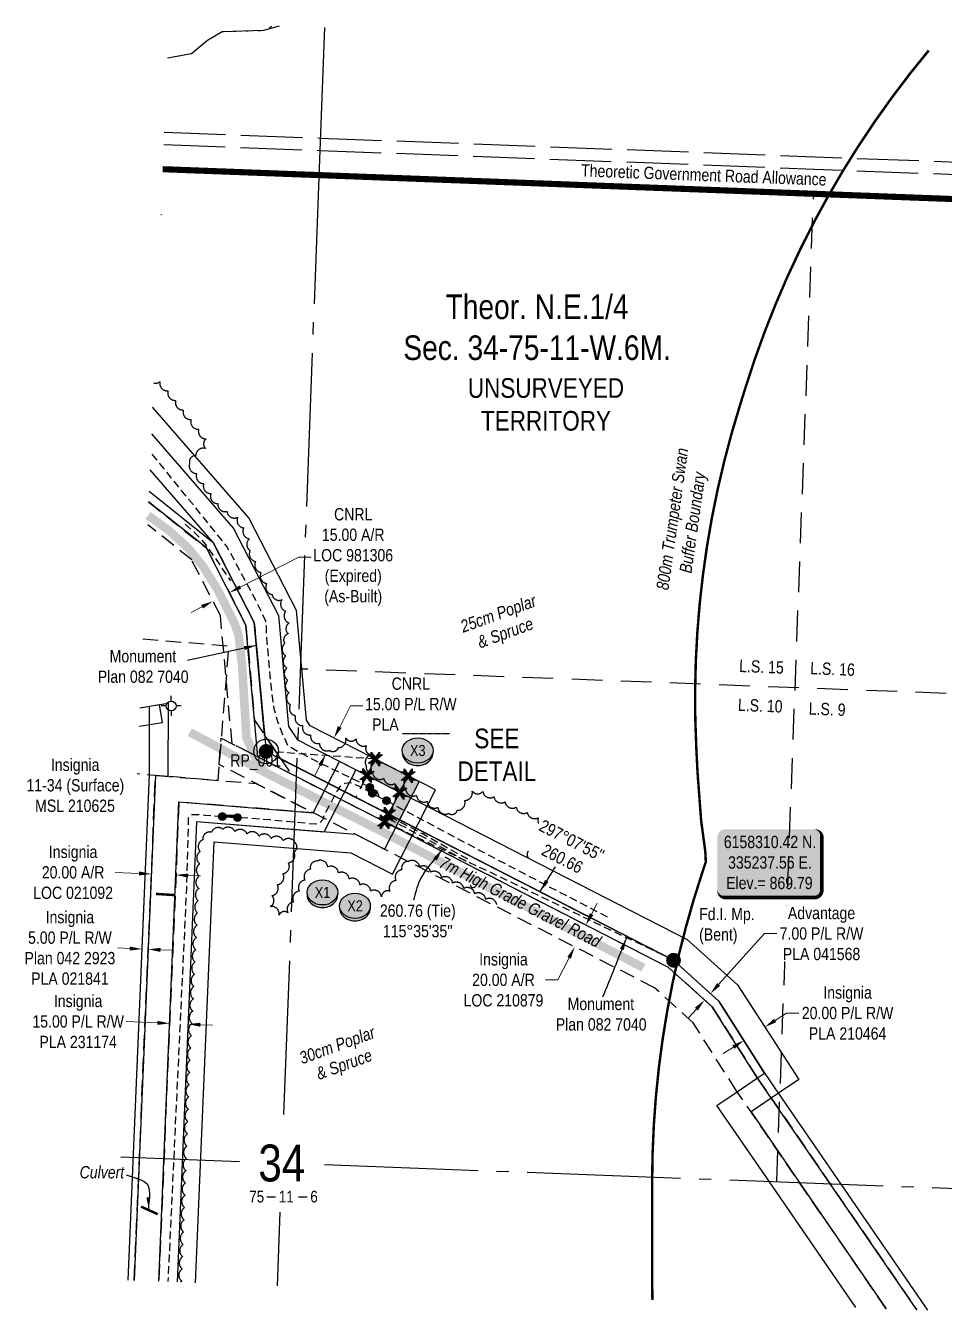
# Model space of a CAD drawing. Extents: x 333383 to 335879, y 6158014 to 6159789.
# Drawn here: x 334710 to 335458, y 6158025 to 6159071 of the extents above; entities that cross this region are included whole.
import ezdxf
from ezdxf.enums import TextEntityAlignment as Align

# ---------------------------------------------------------------- set-up
doc = ezdxf.new("R2010")
doc.units = 0
doc.header["$LTSCALE"] = 5
doc.header["$PDSIZE"] = 0.5
for name, pattern in [('0', [1, 1, 0]), ('CENTERLINEX3', [5, 2.5, -1, 0.5, -1]), ('DASHDOT2', [12.7, 6.35, -3.175, 0, -3.175]), ('foc-ACCESSROAD', [3.75, 2.5, -1.25]), ('foc-LSD', [8, 5, -3]), ('foc-MONUMENT-BDYS', [6, 4, -2]), ('foc-QUARTERLINE', [33, 25, -3, 2, -3]), ('foc-TIELINE', [1.875, 1.25, -0.625]), ('foc-UNSURVEYED', [12.5, 10, -2.5]), ('foc-WHEELTRACKS', [2, 0.4, -1.6]), ('UG_PIPE', [1.875, 1.25, -0.625])]:
    doc.linetypes.add(name, pattern=pattern)
doc.layers.get('Defpoints').update_dxf_attribs({"color": 9})
for name, color, linetype in [('10', 1, 'Continuous'), ('35', 37, 'Continuous'), ('9', 3, 'Continuous'), ('AS-PIPE-UG', 44, 'UG_PIPE'), ('AS-ROADS', 254, 'Continuous'), ('AS-SYMBOL', 7, 'Continuous'), ('AS-WILDLIFE', 131, 'DASHDOT2'), ('C-AR', 13, 'foc-ACCESSROAD'), ('C-RW', 13, 'Continuous'), ('C-SYMBOL', 7, 'Continuous'), ('DETAIL-T', 7, 'Continuous'), ('F-AR', 190, 'foc-ACCESSROAD'), ('F-RW', 190, 'Continuous'), ('F-WS', 190, 'foc-ACCESSROAD'), ('F-WS-S', 8, 'Continuous'), ('L-BD', 7, 'Continuous'), ('L-MON', 1, 'Continuous'), ('L-MON-PLAN', 7, 'foc-MONUMENT-BDYS'), ('L-MON-T', 1, 'Continuous'), ('L-QSEC', 8, 'foc-QUARTERLINE'), ('L-ROAD-T', 7, 'Continuous'), ('L-SECLBL', 7, 'Continuous'), ('L-SECTION-LSD', 7, 'foc-LSD'), ('L-TIE', 7, 'foc-TIELINE'), ('L-UNS-T', 3, 'Continuous'), ('L-USEC', 7, 'foc-UNSURVEYED'), ('P-CROSSINGS', 250, 'Continuous'), ('P-PROPOSED', 10, 'Continuous'), ('P-PROPOSED-H', 21, 'Continuous'), ('T-BUSH', 110, '0'), ('T-BUSH-T', 110, 'Continuous'), ('T-SLOPE', 48, 'Continuous'), ('T-WATER-P3', 160, 'foc-WHEELTRACKS')]:
    doc.layers.add(name, color=color, linetype=linetype)
for name, color, linetype, lineweight in [('AS-GENERAL', 48, 'Continuous', 18), ('C-AR-T', 13, 'Continuous', 9), ('C-RW-T', 13, 'Continuous', 9), ('F-AR-T', 190, 'Continuous', 9), ('F-RW-T', 190, 'Continuous', 9), ('F-WS-T', 190, 'Continuous', 9), ('T-TEXT', 48, 'Continuous', 18)]:
    doc.layers.add(name, color=color, linetype=linetype, lineweight=lineweight)
doc.layers.add('AS-PIPE-AG', color=7, linetype='Continuous', true_color=0x7d00fa)
doc.layers.add('AS-TRAPPER BOUNDARY', color=7, linetype='CENTERLINEX3', true_color=0xb85c00, transparency=0.6)
doc.styles.add('100L', font='ARIALN.TTF', dxfattribs={"height": 11})
doc.styles.add('175L', font='ARIALN.TTF', dxfattribs={"height": 20})
doc.styles.add('80', font='ARIALN.TTF', dxfattribs={"height": 10})
doc.styles.add('80CG', font='ARIALN.TTF', dxfattribs={"height": 10})
doc.styles.add('80L', font='ARIALN.TTF', dxfattribs={"height": 10})
doc.styles.add('80LS', font='ARIALNI.TTF', dxfattribs={"height": 10})
doc.styles.add('Crossing', font='ARIALN.TTF', dxfattribs={"height": 10})
doc.styles.add('foc-LtypeFont', font='ARIALN.TTF', dxfattribs={"height": 7.35})
doc.styles.add('SIMPLEX', font='ARIALN.TTF')
doc.linetypes.add('foc-TOPO-flowdirection-NOLINE', pattern='A,0,[">",foc-LtypeFont,S=0.3,R=0,X=0,Y=-0.945],-20,[">",foc-LtypeFont,S=0.3,R=0,X=0,Y=-0.945],0', length=20)
doc.dimstyles.new('Compass 5 000', dxfattribs={"dimscale": 5, "dimtxt": 9, "dimasz": 2, "dimexe": 0.2, "dimexo": 0.0625, "dimgap": 0.5, "dimtad": 0, "dimtih": 1, "dimtoh": 1, "dimzin": 0, "dimdsep": 46, "dimtxsty": '80CG', "dimcen": 0.1, "dimse1": 1, "dimse2": 1, "dimclrd": 256, "dimclrt": 256, "dimaunit": 1, "dimadec": 4, "dimazin": 0, "dimtfac": 0.06, "dimtofl": 0, "dimtmove": 0, "dimatfit": 1, "dimfxl": 0.2, "dimtolj": 1, "dimtzin": 0, "dimlwd": -1, "dimarcsym": 0})

# ---------------------------------------------------------------- blocks, each defined once
blk = doc.blocks.new('RISER')
h = blk.add_hatch(color=255)
h.dxf.hatch_style = 1
edge = h.paths.add_edge_path()
edge.add_arc((0, 0), 0.7, 0, 360)
blk.add_hatch(color=13).paths.add_polyline_path([(0.58, -0.15), (-0.58, -0.15, 0.774597)])
at = {"color": 13}
blk.add_line((-0.58, -0.15), (0.58, -0.15), dxfattribs=at)
blk.add_circle((0, 0), 0.6, dxfattribs=at)
blk = doc.blocks.new('fdia')
at = {"color": 255, "const_width": 1}
blk.add_lwpolyline([(-0.5, 0, 1), (0.5, 0, 1)], format="xyb", close=True, dxfattribs=at)
blk = doc.blocks.new('Fdiaa')
blk.add_blockref('fdia', (0, 0))
blk = doc.blocks.new('fdib')
at = {"color": 1, "const_width": 1.6}
blk.add_lwpolyline([(-0.4, 0, 1), (0.4, 0, 1)], format="xyb", close=True, dxfattribs=at)
at = {"color": 1}
blk.add_circle((0, 0), 0.8, dxfattribs=at)
blk = doc.blocks.new('Fdibb')
blk.add_blockref('fdib', (0, 0))
blk = doc.blocks.new('fdicc')
for name in ['Fdibb', 'Fdiaa']:
    blk.add_blockref(name, (0, 0))
blk = doc.blocks.new('FDI')
blk.add_blockref('fdicc', (0, 0))
blk = doc.blocks.new('L-SECLBL')
at = {"layer": '9', "color": 7}
for p, q in [((-5.1, -27.8), (-12.3, -27.8)), ((20.7, -27.8), (13.5, -27.8))]:
    blk.add_line(p, q, dxfattribs=at)
at = {"layer": '10', "color": 2, "style": 'SIMPLEX'}
blk.add_attdef('SEC', text='', height=30, dxfattribs=at).set_placement((0, 0), align=Align.MIDDLE)
at = {"layer": '10', "color": 5, "style": '80L'}
blk.add_attdef('TWP', text='', height=9.5, dxfattribs=at).set_placement((-14.4, -27.4), align=Align.MIDDLE_RIGHT)
blk.add_attdef('RGE', text='', height=9.5, dxfattribs=at).set_placement((3.6, -27.4), align=Align.MIDDLE_CENTER)
blk.add_attdef('MER', text='', height=9.5, dxfattribs=at).set_placement((23.2, -27.4), align=Align.MIDDLE_LEFT)
blk = doc.blocks.new('*D370')
at = {"layer": 'Defpoints', "color": 0, "transparency": 16777216}
for p in [(335141.6, 6158351.5), (335132.5, 6158333.7), (335166.4, 6158338.8)]:
    blk.add_point(p, dxfattribs=at)
at = {"layer": 'F-AR-T', "transparency": 16777216}
for p, q in [((335171, 6158347.7), (335175.6, 6158356.6)), ((335152.8, 6158312.1), (335143.6, 6158294.1)), ((335143.6, 6158294.1), (335133.6, 6158294.1))]:
    blk.add_line(p, q, dxfattribs=at)
for points in [[(335169.5, 6158348.4), (335172.5, 6158346.9), (335166.4, 6158338.8)], [(335151.3, 6158312.8), (335154.2, 6158311.3), (335157.3, 6158321)]]:
    blk.add_solid(points, dxfattribs=at)
at = {"layer": 'F-AR-T', "transparency": 16777216, "insert": (335099.3, 6158294.1), "char_height": 10, "attachment_point": 5, "style": '80CG'}
blk.add_mtext('\\A1;Insignia\\P20.00 A/R\\PLOC 210879', dxfattribs=at)
blk = doc.blocks.new('*D371')
at = {"layer": 'Defpoints', "color": 0, "transparency": 16777216}
for p in [(334810.1, 6158319), (334803.8, 6158287.5), (334808.8, 6158287.3)]:
    blk.add_point(p, dxfattribs=at)
at = {"layer": 'F-RW-T', "transparency": 16777216}
for p, q in [((334795.1, 6158319.6), (334785.1, 6158320.1)), ((334820.1, 6158318.6), (334830.1, 6158318.2))]:
    blk.add_line(p, q, dxfattribs=at)
for points in [[(334795.2, 6158321.3), (334795.1, 6158318), (334805.1, 6158319.2)], [(334820.2, 6158320.2), (334820, 6158316.9), (334810.1, 6158319)]]:
    blk.add_solid(points, dxfattribs=at)
at = {"layer": 'F-RW-T', "transparency": 16777216, "insert": (334746.4, 6158320.1), "char_height": 10, "attachment_point": 5, "style": '80CG'}
blk.add_mtext('\\A1;Insignia\\P5.00 P/L R/W\\PPlan 042 2923\\PPLA 021841', dxfattribs=at)
blk = doc.blocks.new('*D372')
at = {"layer": 'Defpoints', "color": 0, "transparency": 16777216}
for p in [(334832.7, 6158379.5), (334811.7, 6158357.2), (334831.7, 6158356.3)]:
    blk.add_point(p, dxfattribs=at)
at = {"layer": 'F-WS-T', "transparency": 16777216}
for p, q in [((334802.7, 6158380.8), (334783.3, 6158381.6)), ((334842.7, 6158379.1), (334852.7, 6158378.7))]:
    blk.add_line(p, q, dxfattribs=at)
for points in [[(334802.8, 6158382.4), (334802.6, 6158379.1), (334812.7, 6158380.3)], [(334842.7, 6158380.7), (334842.6, 6158377.4), (334832.7, 6158379.5)]]:
    blk.add_solid(points, dxfattribs=at)
at = {"layer": 'F-WS-T', "transparency": 16777216, "insert": (334749, 6158381.6), "char_height": 10, "attachment_point": 5, "style": '80CG'}
blk.add_mtext('\\A1;Insignia\\P20.00 A/R\\PLOC 021092', dxfattribs=at)
blk = doc.blocks.new('*D375')
at = {"layer": 'Defpoints', "color": 0, "transparency": 16777216}
for p in [(335310.2, 6158258.4), (335293.2, 6158247.5), (335294.9, 6158244.8)]:
    blk.add_point(p, dxfattribs=at)
at = {"layer": 'F-RW-T', "transparency": 16777216}
for p, q in [((335320.4, 6158261.1), (335329.8, 6158267.1)), ((335329.8, 6158267.1), (335339.8, 6158267.1)), ((335286.5, 6158239.5), (335278, 6158234.1))]:
    blk.add_line(p, q, dxfattribs=at)
for points in [[(335319.5, 6158262.5), (335321.3, 6158259.6), (335312, 6158255.7)], [(335285.6, 6158240.9), (335287.4, 6158238), (335294.9, 6158244.8)]]:
    blk.add_solid(points, dxfattribs=at)
at = {"layer": 'F-RW-T', "transparency": 16777216, "insert": (335379.4, 6158267.1), "char_height": 10, "attachment_point": 5, "style": '80CG'}
blk.add_mtext('\\A1;Insignia\\P20.00 P/L R/W\\PPLA 210464', dxfattribs=at)
blk = doc.blocks.new('*D376')
at = {"layer": 'Defpoints', "color": 0, "transparency": 16777216}
for p in [(335262, 6158278.7), (335266.7, 6158283.8), (335263, 6158277.8)]:
    blk.add_point(p, dxfattribs=at)
at = {"layer": 'F-RW-T', "transparency": 16777216}
for p, q in [((335274.4, 6158290.3), (335311.9, 6158331.8)), ((335311.9, 6158331.8), (335321.9, 6158331.8)), ((335256.3, 6158270.4), (335249.6, 6158262.9))]:
    blk.add_line(p, q, dxfattribs=at)
for points in [[(335273.2, 6158291.5), (335275.6, 6158289.2), (335267.7, 6158282.9)], [(335255.1, 6158271.5), (335257.5, 6158269.2), (335263, 6158277.8)]]:
    blk.add_solid(points, dxfattribs=at)
at = {"layer": 'F-RW-T', "transparency": 16777216, "insert": (335358.2, 6158331.8), "char_height": 10, "attachment_point": 5, "style": '80CG', "bg_fill": 3, "box_fill_scale": 1.1, "bg_fill_color": 256, "bg_fill_true_color": 13158600, "bg_fill_transparency": 0}
blk.add_mtext('\\A1;Advantage\\P7.00 P/L R/W\\PPLA 041568', dxfattribs=at)
blk = doc.blocks.new('Gabd')
for p, q in [((-0.81, 0), (-1.62, 0)), ((0, 0.81), (0, 1.62)), ((1.62, 0), (0.81, 0)), ((0, -0.81), (0, -1.62))]:
    blk.add_line(p, q)
blk.add_circle((0, 0), 0.8)
blk = doc.blocks.new('*D378')
at = {"layer": 'Defpoints', "color": 0, "transparency": 16777216}
for p in [(334842.6, 6158258.1), (334825.9, 6158217.8), (334840.8, 6158217.2)]:
    blk.add_point(p, dxfattribs=at)
at = {"layer": 'F-RW-T', "transparency": 16777216}
for p, q in [((334817.6, 6158259.1), (334792.2, 6158260.2)), ((334852.6, 6158257.6), (334862.5, 6158257.2))]:
    blk.add_line(p, q, dxfattribs=at)
for points in [[(334817.7, 6158260.8), (334817.5, 6158257.5), (334827.6, 6158258.7)], [(334852.6, 6158259.3), (334852.5, 6158256), (334842.6, 6158258.1)]]:
    blk.add_solid(points, dxfattribs=at)
at = {"layer": 'F-RW-T', "transparency": 16777216, "insert": (334753.1, 6158260.2), "char_height": 10, "attachment_point": 5, "style": '80CG'}
blk.add_mtext('\\A1;Insignia\\P15.00 P/L R/W\\PPLA 231174', dxfattribs=at)
blk = doc.blocks.new('TEMP')
h = blk.add_hatch(color=255)
h.dxf.hatch_style = 1
h.paths.add_polyline_path([(0, 0.25), (-0.67, 1.15), (-0.67, 0.67), (-1.15, 0.67), (-0.25, 0), (-1.15, -0.67), (-0.67, -0.67), (-0.67, -1.15), (0, -0.25), (0.67, -1.15), (0.67, -0.67), (1.15, -0.67), (0.25, 0), (1.15, 0.67), (0.67, 0.67), (0.67, 1.15)])
h.paths.add_polyline_path([(0.57, 0.85), (0.57, 0.57), (0.85, 0.57), (0.08, 0), (0.85, -0.57), (0.57, -0.57), (0.57, -0.85), (0, -0.08), (-0.57, -0.85), (-0.57, -0.57), (-0.85, -0.57), (-0.08, 0), (-0.85, 0.57), (-0.57, 0.57), (-0.57, 0.85), (0, 0.08)], flags=16)
h = blk.add_hatch(color=1)
h.dxf.hatch_style = 1
h.paths.add_polyline_path([(0, 0.08), (-0.57, 0.85), (-0.57, 0.57), (-0.85, 0.57), (-0.08, 0), (-0.85, -0.57), (-0.57, -0.57), (-0.57, -0.85), (0, -0.08), (0.57, -0.85), (0.57, -0.57), (0.85, -0.57), (0.08, 0), (0.85, 0.57), (0.57, 0.57), (0.57, 0.85)])
at = {"color": 1}
for p, q in [((-0.08, 0), (0.08, 0)), ((0, 0.08), (0, -0.08))]:
    blk.add_line(p, q, dxfattribs=at)
at = {"color": 255, "flags": 128}
blk.add_lwpolyline([(-0.25, 0), (-1.15, 0.67), (-0.67, 0.67), (-0.67, 1.15), (0, 0.25), (0.67, 1.15), (0.67, 0.67), (1.15, 0.67), (0.25, 0), (1.15, -0.67), (0.67, -0.67), (0.67, -1.15), (0, -0.25), (-0.67, -1.15), (-0.67, -0.67), (-1.15, -0.67)], close=True, dxfattribs=at)
at = {"color": 1, "flags": 128}
blk.add_lwpolyline([(-0.08, 0), (-0.85, 0.57), (-0.57, 0.57), (-0.57, 0.85), (0, 0.08), (0.57, 0.85), (0.57, 0.57), (0.85, 0.57), (0.08, 0), (0.85, -0.57), (0.57, -0.57), (0.57, -0.85), (0, -0.08), (-0.57, -0.85), (-0.57, -0.57), (-0.85, -0.57)], close=True, dxfattribs=at)
blk = doc.blocks.new('*D412')
at = {"layer": 'C-RW-T', "transparency": 16777216}
for p, q in [((334966, 6158499.9), (334974.8, 6158517.1)), ((334974.8, 6158517.1), (334984.8, 6158517.1)), ((334950, 6158468.8), (334945.5, 6158459.9))]:
    blk.add_line(p, q, dxfattribs=at)
for points in [[(334964.5, 6158500.7), (334967.5, 6158499.1), (334961.4, 6158491)], [(334948.6, 6158469.5), (334951.5, 6158468), (334954.6, 6158477.7)]]:
    blk.add_solid(points, dxfattribs=at)
at = {"layer": 'Defpoints', "color": 0, "transparency": 16777216}
for p in [(334961.4, 6158491), (334963.4, 6158490), (334956.6, 6158476.6)]:
    blk.add_point(p, dxfattribs=at)
at = {"layer": 'C-RW-T', "transparency": 16777216, "insert": (335023.9, 6158517.1), "char_height": 10, "attachment_point": 5, "style": '80CG'}
blk.add_mtext('\\A1;CNRL\\P15.00 P/L R/W\\PPLA ______', dxfattribs=at)
blk = doc.blocks.new('*U515')
h = blk.add_hatch(color=254)
edge = h.paths.add_edge_path()
edge.add_line((-36.5, -28.5), (36.5, -28.5))
edge.add_arc((36.5, -22.5), 6, 270, 360)
edge.add_line((42.5, -22.5), (42.5, 21))
edge.add_arc((36.5, 21), 6, 0, 90)
edge.add_line((36.5, 27), (-36.5, 27))
edge.add_arc((-36.5, 21), 6, 90, 180)
edge.add_line((-42.5, 21), (-42.5, -22.5))
edge.add_arc((-36.5, -22.5), 6, 180, 270)
at = {"color": 1, "flags": 128}
blk.add_lwpolyline([(-36.5, -28.5, 3, 3, 0), (36.5, -28.5, 3, 3, 0.414214), (42.5, -22.5, 3, 3, 0), (42.5, 21, 3, 0, 0.414214), (36.5, 27, 0, 0, 0), (-36.5, 27, 0, 0, 0.414214), (-42.5, 21, 0, 0, 0), (-42.5, -22.5, 0, 3, 0.414214)], format="xyseb", close=True, dxfattribs=at)
blk.add_lwpolyline([(-26, -11.7, 0, 10, 0), (0, 0, 5, 5, 0)], format="xyseb", dxfattribs=at)
at = {"color": 1, "style": '80'}
blk.add_attdef('ENTER_TEXT_001', (-36, -5), '', height=10, dxfattribs=at)
blk = doc.blocks.new('xing2')
h = blk.add_hatch(color=50)
h.dxf.hatch_style = 1
edge = h.paths.add_edge_path()
edge.add_ellipse((0, 0), major_axis=(-12.5, 0), ratio=0.816297, start_angle=0, end_angle=360)
h = blk.add_hatch(color=250)
h.dxf.hatch_style = 1
edge = h.paths.add_edge_path()
edge.add_ellipse((0, -2), major_axis=(-12.5, 0), ratio=0.816297, start_angle=0, end_angle=180)
edge.add_line((12.5, -2), (12.5, 0))
edge.add_ellipse((0, 0), major_axis=(-12.5, 0), ratio=0.816297, start_angle=0, end_angle=180, ccw=False)
edge.add_line((-12.5, 0), (-12.5, -2))
at = {"color": 250}
blk.add_ellipse((0, 0), major_axis=(-12.5, 0), ratio=0.816297, dxfattribs=at)
blk.add_ellipse((0, -2), major_axis=(-12.5, 0), ratio=0.816297, start_param=0, end_param=3.141593, dxfattribs=at)
at = {"color": 250, "style": 'Crossing'}
blk.add_attdef('CROSSING', text='', height=9, dxfattribs=at).set_placement((0.1, 0), align=Align.MIDDLE_CENTER)
at = {"color": 250, "style": 'Crossing', "flags": 1}
for tag, p in [('OWNER', (0.1, -12.5)), ('DESCRIPTION', (0.1, -25.8)), ('LOCATION', (0.1, -39.3)), ('DWG_REF', (0.1, -52.8))]:
    blk.add_attdef(tag, text='', height=9, dxfattribs=at).set_placement(p, align=Align.MIDDLE_CENTER)
blk = doc.blocks.new('*D519')
at = {"layer": 'C-AR-T', "transparency": 16777216}
for p, q in [((334885.1, 6158613.7), (334932.7, 6158638.2)), ((334932.7, 6158638.2), (334942.7, 6158638.2)), ((334853.9, 6158597.7), (334845, 6158593.2))]:
    blk.add_line(p, q, dxfattribs=at)
for points in [[(334884.3, 6158615.2), (334885.8, 6158612.3), (334876.2, 6158609.2)], [(334853.2, 6158599.2), (334854.7, 6158596.3), (334862.8, 6158602.3)]]:
    blk.add_solid(points, dxfattribs=at)
at = {"layer": 'Defpoints', "color": 0, "transparency": 16777216}
for p in [(334876.2, 6158609.2), (334867.3, 6158593.7), (334880.6, 6158600.6)]:
    blk.add_point(p, dxfattribs=at)
at = {"layer": 'C-AR-T', "transparency": 16777216, "insert": (334977, 6158638.2), "char_height": 10, "attachment_point": 5, "style": '80CG'}
blk.add_mtext('\\A1;CNRL\\P15.00 A/R\\PLOC 981306\\P(Expired)\\P(As-Built)', dxfattribs=at)

msp = doc.modelspace()

# ---------------------------------------------------------------- hatches: boundary and pattern name
at = {"layer": 'P-PROPOSED-H'}
h = msp.add_hatch(color=256, dxfattribs=at)
h.dxf.hatch_style = 1
h.paths.add_polyline_path([(335014.865, 6158446.783), (334988.172, 6158460.462), (334995.011, 6158473.809), (335021.705, 6158460.13)])
h = msp.add_hatch(color=256, dxfattribs=at)
h.dxf.hatch_style = 1
h.paths.add_polyline_path([(335030.602, 6158455.571), (335011.453, 6158418.2), (335002.555, 6158422.759), (335021.705, 6158460.13)])

# ---------------------------------------------------------------- linework, layer by layer
at = {"color": 13, "const_width": 2, "flags": 128}
msp.add_lwpolyline([(334871.08, 6158427.51), (334876.08, 6158427.51), (334881.08, 6158427.51)], dxfattribs=at)
at = {"layer": '35', "color": 3}
msp.add_circle((334906.088, 6158480.055), 9.998, dxfattribs=at)
at = {"layer": 'AS-GENERAL', "const_width": 2, "flags": 128}
for points in [[(334816.456, 6158364.09), (334831.372, 6158363.136)], [(334804.308, 6158109.602), (334817.922, 6158103.433)]]:
    msp.add_lwpolyline(points, dxfattribs=at)
at = {"layer": 'AS-PIPE-AG', "flags": 128}
for points in [[(334998.067, 6158442.967), (334996.407, 6158447.747), (334990.513, 6158450.798)], [(334992.48, 6158445.971), (334998.099, 6158442.95), (335003.958, 6158439.973)], [(334870.45, 6158427.038), (334876.77, 6158426.637), (334882.786, 6158426.217)], [(334876.08, 6158427.51), (334876.77, 6158426.637)]]:
    msp.add_lwpolyline(points, dxfattribs=at)
at = {"layer": 'AS-PIPE-UG', "flags": 128}
for points in [[(334990.513, 6158450.798), (334956.886, 6158467.267), (334942.917, 6158474.104), (334932.119, 6158479.806), (334924.163, 6158484.366), (334919.438, 6158494.454), (334915.566, 6158504.066), (334913.112, 6158513.141), (334913.029, 6158513.461), (334911.439, 6158522.574), (334908.902, 6158546.833), (334906.992, 6158568.679), (334906.532, 6158575.947), (334906.288, 6158581.847), (334905.956, 6158586.16), (334901.509, 6158595.169), (334897.64, 6158603.169), (334874.224, 6158646.904), (334812.183, 6158723.39)], [(334840.326, 6158665.031), (334850.558, 6158655.594), (334856.76, 6158648.38), (334864.828, 6158637.083), (334877.164, 6158618.846)], [(334992.48, 6158445.971), (334980.564, 6158452.175), (334974.595, 6158454.523), (334970.076, 6158453.961), (334965.822, 6158450.998), (334963.805, 6158447.971), (334953.385, 6158428.072), (334952.139, 6158424.617), (334949.729, 6158421.911), (334946.215, 6158420.719), (334909.296, 6158424.307), (334882.786, 6158426.217)], [(335003.958, 6158439.973), (335079.421, 6158399.807), (335184.514, 6158344.994)], [(334870.352, 6158427.056), (334862.011, 6158427.58), (334856.529, 6158427.992), (334850.117, 6158428.54), (334845.165, 6158428.525), (334842.782, 6158425.8), (334842.718, 6158418.823), (334842.432, 6158409.027), (334841.184, 6158368.578), (334838.633, 6158312.791), (334834.738, 6158231.108), (334830.648, 6158144.079), (334826.695, 6158059.951), (334826.225, 6158048.569)], [(335069.227, 6158390.49), (335032.567, 6158411.118), (335002.902, 6158426.751)]]:
    msp.add_lwpolyline(points, dxfattribs=at)
msp.add_lwpolyline([(335070.208, 6158392.233), (335033.548, 6158412.861, 0.00688205), (335033.499, 6158412.887), (335003.834, 6158428.52)], format="xyb", dxfattribs=at)
at = {"layer": 'AS-ROADS', "const_width": 6.999, "flags": 128}
for points in [[(334810.017, 6158672.107), (334827.453, 6158659.428), (334842.627, 6158645.626), (334854.819, 6158630.599), (334866.782, 6158611.35), (334880.549, 6158584.006), (334883.869, 6158573.917), (334886.57, 6158549.625), (334890.098, 6158491.235), (334897.298, 6158475.271), (334905.397, 6158462.904), (334998.689, 6158415.717), (335026.433, 6158401.286), (335213.212, 6158304.031)], [(334905.397, 6158462.904), (334843.975, 6158495.682)]]:
    msp.add_lwpolyline(points, dxfattribs=at)
at = {"layer": 'AS-TRAPPER BOUNDARY', "flags": 128}
msp.add_lwpolyline([(334821.917, 6158953.844, 5, 5, 0), (334949.008, 6158949.046, 5, 5, 0), (335754.39, 6158918.639, 5, 5, 0), (335874.398, 6158914.109, 0, 0, 0)], format="xyseb", dxfattribs=at)
at = {"layer": 'AS-WILDLIFE', "const_width": 2, "flags": 128}
msp.add_lwpolyline([(335220.543, 6158033.684), (335220.317, 6158049.372), (335220.317, 6158103.866), (335220.315, 6158129.218), (335220.656, 6158152.611), (335221.681, 6158175.984), (335223.389, 6158199.317), (335225.779, 6158222.59), (335228.849, 6158245.784), (335232.596, 6158268.877), (335237.018, 6158291.851), (335242.109, 6158314.686), (335247.867, 6158337.362), (335254.285, 6158359.86), (335261.359, 6158382.161), (335264.006, 6158390.102), (335263.59, 6158398.562), (335260.217, 6158423.45), (335257.268, 6158462.842), (335256.268, 6158482.817), (335255.438, 6158506.316), (335255.3, 6158529.831), (335255.853, 6158553.339), (335257.096, 6158576.82), (335259.03, 6158600.255), (335261.652, 6158623.623), (335264.96, 6158646.904), (335268.951, 6158670.077), (335273.622, 6158693.123), (335278.969, 6158716.022), (335284.986, 6158738.754), (335291.669, 6158761.298), (335296.663, 6158777.278), (335304.197, 6158800.168), (335312.418, 6158822.821), (335321.317, 6158845.216), (335330.887, 6158867.332), (335341.119, 6158889.15), (335352.004, 6158910.65), (335363.532, 6158931.812), (335375.692, 6158952.617), (335388.474, 6158973.046), (335401.866, 6158993.081), (335415.855, 6159012.703), (335430.429, 6159031.894), (335445.448, 6159050.481)], dxfattribs=at)
at = {"layer": 'C-AR'}
msp.add_lwpolyline([(334810.479, 6158683.057), (334857.443, 6158645.586), (334889.663, 6158582.91), (334896.74, 6158505.453), (334926.162, 6158461.904), (334878.403, 6158486.377), (334868.889, 6158590.52), (334845.575, 6158635.869), (334809.695, 6158664.497)], dxfattribs=at)
at = {"layer": 'F-AR'}
msp.add_lwpolyline([(335410.879, 6158026.499), (335289.32, 6158203.265), (335253.74, 6158259.196), (335222.248, 6158287.715), (334867.819, 6158469.333), (334869.555, 6158490.911), (335233.715, 6158304.308), (335269.161, 6158272.208), (335306.162, 6158214.063), (335435.794, 6158025.559)], dxfattribs=at)
at = {"layer": 'F-AR', "flags": 128}
msp.add_lwpolyline([(334798.734, 6158049.607), (334816.09, 6158460.503), (334897.865, 6158453.936), (334944.288, 6158430.148), (334835.191, 6158438.909), (334818.716, 6158048.853)], dxfattribs=at)
at = {"layer": 'F-RW'}
for points in [[(334812.818, 6158738.419), (334879.63, 6158661.471), (334916.069, 6158590.589), (334924.31, 6158500.382), (334931.7, 6158489.399), (335248.795, 6158326.913), (335289.744, 6158289.983), (335339.584, 6158213.128), (335323.088, 6158201.858), (335317.308, 6158197.91), (335300.801, 6158186.633), (335340.058, 6158129.539), (335410.921, 6158026.498)], [(335386.085, 6158027.435), (335315.222, 6158130.476), (335273.011, 6158191.865), (335289.47, 6158203.11), (335305.978, 6158214.387), (335311.763, 6158218.339), (335274.559, 6158276.762), (335266.72, 6158283.824), (335237.728, 6158310.115), (334917.99, 6158473.956), (334904.863, 6158493.466), (334896.509, 6158584.901), (334862.981, 6158650.121), (334811.588, 6158709.315)], [(334810.845, 6158691.719), (334862.981, 6158650.121), (334896.509, 6158584.901), (334906.088, 6158480.055), (335237.728, 6158310.115), (335274.559, 6158276.762), (335311.948, 6158218.015), (335323.275, 6158201.531), (335373.885, 6158127.928), (335444.511, 6158025.23)], [(335435.789, 6158025.559), (335365.163, 6158128.257), (335317.495, 6158197.583), (335306.162, 6158214.063), (335269.161, 6158272.208), (335233.715, 6158304.308), (334899.469, 6158475.583), (334889.663, 6158582.91), (334857.443, 6158645.586), (334810.479, 6158683.057)], [(334793.739, 6158049.795), (334811.107, 6158460.997), (334811.272, 6158516.937), (334826.277, 6158519.395), (334826.1, 6158459.699), (334816.09, 6158460.503), (334798.734, 6158049.607)], [(334803.408, 6158515.649), (334809.906, 6158516.713), (334819.066, 6158518.214), (334821.491, 6158503.417), (334809.86, 6158501.512), (334802.762, 6158500.349)]]:
    msp.add_lwpolyline(points, dxfattribs=at)
at = {"layer": 'F-RW', "flags": 128}
for points in [[(334818.716, 6158048.853), (334835.191, 6158438.909), (334944.288, 6158430.148), (334965.717, 6158471.968)], [(334979.064, 6158465.129), (334953.068, 6158414.398), (334849.518, 6158422.713), (334833.703, 6158048.287)]]:
    msp.add_lwpolyline(points, dxfattribs=at)
at = {"layer": 'F-WS', "flags": 128}
msp.add_lwpolyline([(334988.172, 6158460.462), (334979.053, 6158442.666), (335005.746, 6158428.988), (335014.865, 6158446.783)], close=True, dxfattribs=at)
at = {"layer": 'L-BD'}
msp.add_circle((334811.12, 6158461.02), 0.347, dxfattribs=at)
at = {"layer": 'L-MON-PLAN', "flags": 128}
msp.add_lwpolyline([(334862.981, 6158650.121), (334896.509, 6158584.901), (334906.088, 6158480.055), (335237.728, 6158310.115)], dxfattribs=at)
at = {"layer": 'L-QSEC'}
for p, q in [((334953.533, 6159069.053), (334949.766, 6158969.145)), ((334949.767, 6158969.145), (334920.012, 6158175.099)), ((334917.391, 6158105.163), (334915.144, 6158045.212))]:
    msp.add_line(p, q, dxfattribs=at)
at = {"layer": 'L-QSEC', "flags": 128}
for points in [[(334787.967, 6158150.065), (334884.467, 6158146.422)], [(334953.687, 6158143.809), (335724.464, 6158114.713)]]:
    msp.add_lwpolyline(points, dxfattribs=at)
at = {"layer": 'L-SECTION-LSD'}
for p, q in [((335321.677, 6158129.918), (335351.699, 6158933.841)), ((335739.427, 6158516.677), (334933.947, 6158547.086))]:
    msp.add_line(p, q, dxfattribs=at)
at = {"layer": 'L-TIE', "flags": 128}
for points in [[(334995.011, 6158473.809), (334906.088, 6158480.055)], [(335237.728, 6158310.115), (335002.555, 6158422.759)]]:
    msp.add_lwpolyline(points, dxfattribs=at)
at = {"layer": 'L-USEC'}
for p, q in [((334823.19, 6158983.992), (334950.146, 6158979.199)), ((334822.766, 6158973.939), (334949.767, 6158969.145)), ((334821.917, 6158953.844), (334949.008, 6158949.046)), ((334949.008, 6158949.046), (335048.917, 6158945.274))]:
    msp.add_line(p, q, dxfattribs=at)
at = {"layer": 'L-USEC', "flags": 128}
for points in [[(334950.146, 6158979.195), (335352.838, 6158963.991), (335755.528, 6158948.789)], [(334949.767, 6158969.144), (335352.458, 6158953.94), (335755.149, 6158938.738)], [(334949.008, 6158949.045), (335351.699, 6158933.841), (335754.39, 6158918.639)]]:
    msp.add_lwpolyline(points, dxfattribs=at)
at = {"layer": 'P-PROPOSED', "flags": 128}
for points in [[(335014.865, 6158446.783), (334988.172, 6158460.462), (334995.011, 6158473.809), (335021.705, 6158460.13), (335014.865, 6158446.783)], [(335030.602, 6158455.571), (335011.453, 6158418.2), (335002.555, 6158422.759), (335021.705, 6158460.13)]]:
    msp.add_lwpolyline(points, close=True, dxfattribs=at)
at = {"layer": 'T-BUSH', "flags": 128}
for points in [[(334814.57, 6158779.898, 0.27903463), (334819.749, 6158781.114, 0.52056705), (334826.215, 6158773.503, 0.52056705), (334832.478, 6158765.71, 0.52056705), (334838.711, 6158757.892, 0.52056705), (334844.944, 6158750.075, 0.52056705), (334851.177, 6158742.258, 0.52056705), (334857.411, 6158734.441, 0.52056705), (334857.017, 6158726.537, 0.52056705), (334848.885, 6158720.721, 0.52056705), (334843.841, 6158714.379, 0.52056705), (334849.592, 6158706.2, 0.52056705), (334855.343, 6158698.022, 0.52056705), (334861.093, 6158689.843, 0.52056705), (334866.844, 6158681.665, 0.52056705), (334874.225, 6158675.326, 0.52056705), (334883.027, 6158670.586, 0.52056705), (334887.908, 6158661.917, 0.52056705), (334892.512, 6158653.042, 0.52056705), (334893.139, 6158643.559, 0.52056705), (334897.591, 6158634.607, 0.52056705), (334902.043, 6158625.655, 0.52056705), (334906.495, 6158616.703, 0.52056705), (334910.947, 6158607.75, 0.52056705), (334919.209, 6158603.661, 0.52056705), (334922.06, 6158594.078, 0.52056705), (334924.911, 6158584.495, 0.52056705), (334924.174, 6158575.746, 0.52056705), (334921.302, 6158567.808, 0.52056705), (334922.164, 6158557.848, 0.52056705), (334923.027, 6158547.887, 0.52056705), (334923.889, 6158537.926, 0.52056705), (334924.751, 6158527.965, 0.52056705), (334925.91, 6158518.038, 0.52056705), (334929.977, 6158509.109, 0.52056705), (334935.832, 6158501.005, 0.52056705), (334942.276, 6158493.417, 0.52056705), (334949.538, 6158486.544, 0.52056705), (334957.654, 6158480.84, 0.52056705), (334964.859, 6158483.141, 0.52056705), (334970.829, 6158491.16, 0.52056705), (334979.25, 6158490.164, 0.52056705), (334987.657, 6158484.753, 0.52056705), (334991.711, 6158477.33, 0.52056705), (334987.701, 6158468.171, 0.52056705), (334992.804, 6158462.263, 0.52056705), (335001.881, 6158458.071, 0.52056705), (335010.958, 6158453.88, 0.52056705), (335019.757, 6158449.143, 0.52056705), (335028.478, 6158444.254, 0.52056705), (335037.199, 6158439.364, 0.52056705), (335045.92, 6158434.475, 0.52056705), (335054.641, 6158429.586, 0.52056705), (335061.767, 6158432.137, 0.52056705), (335067.718, 6158440.171, 0.52056705), (335073.668, 6158448.205, 0.52056705), (335082.488, 6158447.385, 0.52056705), (335091.537, 6158443.134, 0.52056705), (335100.586, 6158438.883, 0.52056705), (335109.635, 6158434.631, 0.52056705), (335118.684, 6158430.38, 0.52056705), (335127.733, 6158426.129, 0.52056705), (335131.585, 6158419.055, 0.52056705), (335127.194, 6158410.073, 0.52056705), (335122.804, 6158401.091, 0.52056705), (335119.228, 6158393.776)], [(335093.852, 6158355.341, 0.52056705), (335084.875, 6158359.742, 0.52056705), (335075.898, 6158364.144, 0.52056705), (335066.921, 6158368.546, 0.52056705), (335057.944, 6158372.947, 0.52056705), (335048.967, 6158377.349, 0.52056705), (335039.99, 6158381.75, 0.52056705), (335031.013, 6158386.152, 0.52056705), (335022.036, 6158390.553, 0.52056705), (335016.602, 6158383.714, 0.52056705), (335011.772, 6158374.96, 0.52056705), (335006.942, 6158366.206, 0.52056705), (334999.943, 6158361.691, 0.52056705), (334991.205, 6158366.55, 0.52056705), (334982.467, 6158371.409, 0.52056705), (334973.73, 6158376.268, 0.52056705), (334964.992, 6158381.128, 0.52056705), (334956.254, 6158385.987, 0.52056705), (334947.516, 6158390.846, 0.52056705), (334942.258, 6158384.162, 0.52056705), (334937.662, 6158375.283, 0.52056705), (334933.065, 6158366.404, 0.52056705), (334928.469, 6158357.525, 0.52056705), (334923.872, 6158348.647, 0.52056705), (334916.636, 6158346.799, 0.52056705), (334909.486, 6158353.787, 0.52056705), (334910.758, 6158362.665, 0.52056705), (334915.269, 6158371.588, 0.52056705), (334919.779, 6158380.511, 0.52056705), (334924.29, 6158389.433, 0.52056705), (334928.8, 6158398.356, 0.52056705), (334929.85, 6158405.572, 0.52056705), (334920.025, 6158407.422, 0.52056705), (334910.199, 6158409.273, 0.52056705), (334900.374, 6158411.124, 0.52056705), (334890.549, 6158412.974, 0.52056705), (334880.724, 6158414.825, 0.52056705), (334870.898, 6158416.676, 0.52056705), (334861.705, 6158414.329, 0.52056705), (334854.558, 6158408.122, 0.52056705), (334852.402, 6158398.522, 0.52056705), (334852.056, 6158388.53, 0.52056705), (334851.711, 6158378.538, 0.52056705), (334851.365, 6158368.545, 0.52056705), (334850.879, 6158358.559, 0.52056705), (334850.377, 6158348.574, 0.52056705), (334849.875, 6158338.589, 0.52056705), (334849.373, 6158328.603, 0.52056705), (334848.871, 6158318.618, 0.52056705), (334848.369, 6158308.632, 0.52056705), (334847.867, 6158298.647, 0.52056705), (334847.365, 6158288.661, 0.52056705), (334846.863, 6158278.676, 0.52056705), (334846.361, 6158268.691, 0.52056705), (334845.859, 6158258.705, 0.52056705), (334845.357, 6158248.72, 0.52056705), (334844.855, 6158238.734, 0.52056705), (334844.367, 6158228.748, 0.52056705), (334843.982, 6158218.758, 0.52056705), (334843.596, 6158208.767, 0.52056705), (334843.21, 6158198.777, 0.52056705), (334842.824, 6158188.786, 0.52056705), (334842.439, 6158178.795, 0.52056705), (334842.053, 6158168.805, 0.52056705), (334841.667, 6158158.814, 0.52056705), (334841.281, 6158148.824, 0.52056705), (334840.896, 6158138.833, 0.52056705), (334840.51, 6158128.842, 0.52056705), (334840.124, 6158118.852, 0.52056705), (334839.738, 6158108.861, 0.52056705), (334839.352, 6158098.871, 0.52056705), (334838.967, 6158088.88, 0.52056705), (334838.581, 6158078.89, 0.52056705), (334838.195, 6158068.899, 0.52056705), (334837.809, 6158058.908, 0.52056705), (334837.417, 6158048.918, 0.04874215), (334836.486, 6158048.182, 0.04874215)]]:
    msp.add_lwpolyline(points, format="xyb", dxfattribs=at)
at = {"layer": 'T-SLOPE', "flags": 128}
msp.add_lwpolyline([(334820.358, 6158916.937), (334820.93, 6158917.015)], dxfattribs=at)
at = {"layer": 'T-WATER-P3', "flags": 128}
msp.add_lwpolyline([(334825.74, 6159044.37), (334845.411, 6159047.946), (334858.399, 6159058.935), (334870.387, 6159065.928), (334904.352, 6159066.927), (334911.758, 6159070.63)], dxfattribs=at)
at = {"layer": 'T-WATER-P3', "linetype": 'foc-TOPO-flowdirection-NOLINE', "flags": 128}
msp.add_lwpolyline([(334825.74, 6159044.37), (334845.411, 6159047.946), (334858.399, 6159058.935), (334870.387, 6159065.928), (334904.352, 6159066.927), (334917.058, 6159070.43)], dxfattribs=at)

# ---------------------------------------------------------------- block references
at = {"layer": 'AS-SYMBOL'}
for p, xscale, yscale, zscale in [((334990.513, 6158450.798), 5.000000000000101, 5.000000000000101, 5.000000000000101), ((334992.602, 6158445.971), 4.999015300000099, 4.999015300000099, 4.999015300000099), ((335004.082, 6158439.973), 4.999015300000099, 4.999015300000099, 4.999015300000099), ((334870.45, 6158427.038), 4.999015300000099, 4.999015300000099, 4.999015300000099), ((334882.786, 6158426.217), 4.999015300000099, 4.999015300000099, 4.999015300000099)]:
    msp.add_blockref('RISER', p, dxfattribs=dict(at, xscale=xscale, yscale=yscale, zscale=zscale))
at = {"layer": 'DETAIL-T', "color": 5}
ref = msp.add_blockref('*U515', (335315.955, 6158389.611), dxfattribs=dict(at, xscale=0.99980306, yscale=0.99980306, zscale=0.99980306))
ref.add_attrib('ENTER_TEXT_001', '6158310.42 N.', (335278.666, 6158401.381), dxfattribs={"layer": '0', "color": 1, "height": 9.99803, "style": '80'})
ref.add_attrib('ENTER_TEXT_002', '335237.56 E.', (335282.141, 6158384.677), dxfattribs={"layer": '0', "color": 1, "height": 9.99803, "style": '80'})
ref.add_attrib('ENTER_TEXT_003', 'Elev.= 869.79', (335280.573, 6158367.972), dxfattribs={"layer": '0', "color": 1, "height": 9.99803, "style": '80'})
at = {"layer": 'F-WS-S', "xscale": 4.999015300000067, "yscale": 4.999015300000067, "zscale": 4.999015300000067}
msp.add_blockref('Gabd', (334828.799, 6158517.06), dxfattribs=at)
at = {"layer": 'L-MON'}
for name, p, xscale, yscale, zscale in [('FDI', (334906.088, 6158480.055), 5.000000000000088, 5.000000000000088, 5.000000000000088), ('TEMP', (334995.011, 6158473.809), 4.999015300000059, 4.999015300000059, 5.000000000000061), ('TEMP', (334988.172, 6158460.462), 4.999015300000059, 4.999015300000059, 5.000000000000061), ('TEMP', (335021.705, 6158460.13), 4.999015300000059, 4.999015300000059, 5.000000000000061), ('TEMP', (335014.865, 6158446.783), 4.999015300000019, 4.999015300000019, 4.999015300000019), ('TEMP', (335002.555, 6158422.759), 4.999015300000019, 4.999015300000019, 4.999015300000019), ('TEMP', (335005.746, 6158428.988), 5.000000000000019, 5.000000000000019, 5.000000000000019), ('FDI', (335237.728, 6158310.115), 5.000000000000088, 5.000000000000088, 5.000000000000088)]:
    msp.add_blockref(name, p, dxfattribs=dict(at, xscale=xscale, yscale=yscale, zscale=zscale))
at = {"layer": 'L-SECLBL', "xscale": 0.9998059200000119, "yscale": 0.9998059200000119, "zscale": 0.9998059200000119}
msp.add_blockref('L-SECLBL', (334918.888, 6158145.123), dxfattribs=at).add_auto_attribs({'SEC': '34', 'TWP': '75', 'RGE': '11', 'MER': '6'})
at = {"layer": 'P-CROSSINGS', "color": 1, "xscale": 0.99980306, "yscale": 0.99980306, "zscale": 0.99980306}
for p, values in [((335029.458, 6158480.784), {'CROSSING': 'X3'}), ((334951.928, 6158365.274), {'CROSSING': 'X1'}), ((334978.42, 6158354.361), {'CROSSING': 'X2'})]:
    msp.add_blockref('xing2', p, dxfattribs=at).add_auto_attribs(values)

# ---------------------------------------------------------------- texts
at = {"layer": '35', "color": 3, "style": '80'}
msp.add_attdef('RP_001', (334876.928, 6158467.747), 'RP', height=9.998, dxfattribs=at)
at = {"layer": 'AS-WILDLIFE', "insert": (335223.534, 6158611.849), "char_height": 9.99806, "attachment_point": 1, "rotation": 81.912861, "style": '80L'}
msp.add_mtext_dynamic_manual_height_columns('\\pi0.47624;{\\fArial Narrow|b0|i1|c0|p34;800m Trumpeter Swan \\P\\pi16.67023;Buffer Boundary}', width=116.31207, gutter_width=50, heights=[0], dxfattribs=at)
at = {"layer": 'F-WS', "insert": (334706.864, 6158474.167), "char_height": 10, "attachment_point": 1, "style": '80L'}
msp.add_mtext_dynamic_manual_height_columns('\\pi24.0585;Insignia\\P\\pi4.17105;11-34 (Surface)\\P\\pi11.18674;MSL 210625', width=86.00921, gutter_width=50, heights=[0], dxfattribs=at)
at = {"layer": 'L-BD', "insert": (335029.562, 6158355.462), "char_height": 9.99803, "width": 61.15889, "attachment_point": 2, "style": '80L'}
msp.add_mtext("260.76 (Tie)\\P115°35'35'' ", dxfattribs=at)
at = {"layer": 'L-MON-T', "attachment_point": 1, "style": '80L'}
for s, width, insert, char_height in [('Fd.I. Mp.\\P(Bent)', 44.32877, (335258.588, 6158352.746), 9.9979), ('\\pi10.11663;Monument \\P\\pi0.49711;Plan 082 7040', 73.42879, (335141.4, 6158279.56), 9.99803)]:
    msp.add_mtext_dynamic_manual_height_columns(s, width=width, gutter_width=50, heights=[0], dxfattribs=dict(at, insert=insert, char_height=char_height))
at = {"layer": 'L-ROAD-T', "style": '80L'}
msp.add_text('Theoretic Government Road Allowance', height=9.99806, rotation=357.83784, dxfattribs=at).set_placement((335262.371, 6158949.214), align=Align.MIDDLE_CENTER)
at = {"layer": 'T-BUSH-T', "char_height": 9.99803, "attachment_point": 2, "rotation": 20, "style": '80LS'}
for s, insert, width in [('25cm Poplar \\P& Spruce', (335093.361, 6158596.974), 112.11168), ('30cm Poplar \\P& Spruce', (334962.173, 6158245.759), 65.39408)]:
    msp.add_mtext(s, dxfattribs=dict(at, insert=insert, width=width))
at = {"layer": 'T-TEXT', "insert": (334754.328, 6158142.585), "char_height": 9.99803, "attachment_point": 1, "style": '80L'}
msp.add_mtext_dynamic_manual_height_columns('{\\fArial Narrow|b0|i1|c0|p34;Culvert}', width=6.95571, gutter_width=50, heights=[0], dxfattribs=at)

# ---------------------------------------------------------------- dimensions: what is measured, and where the dimension line sits
at = {"layer": 'C-AR-T'}
dim = msp.add_linear_dim(base=(334876.164, 6158609.17), p1=(334867.255, 6158593.698), p2=(334880.593, 6158600.554), angle=27.206583, text='CNRL\\P15.00 A/R\\PLOC 981306\\P(Expired)\\P(As-Built)', dimstyle='Compass 5 000', dxfattribs=at)
dim.commit()
dim.dimension.update_dxf_attribs({"geometry": '*D519', "text_midpoint": (334976.98, 6158638.223), "dimtype": 161})
at = {"layer": 'F-AR-T'}
dim = msp.add_linear_dim(base=(335166.44, 6158338.78), p1=(335132.466, 6158333.721), p2=(335141.585, 6158351.517), angle=62.86835, text='Insignia\\P20.00 A/R\\PLOC 210879', dimstyle='Compass 5 000', dxfattribs=at)
dim.commit()
dim.dimension.update_dxf_attribs({"geometry": '*D370', "text_midpoint": (335099.252, 6158294.141), "dimtype": 161})
at = {"layer": 'F-RW-T'}
for base, p1, p2, angle, text, picture, middle in [((334810.113, 6158318.996), (334803.781, 6158287.546), (334808.775, 6158287.335), 357.581403, 'Insignia\\P5.00 P/L R/W\\PPlan 042 2923\\PPLA 021841', '*D371', (334746.401, 6158320.051)), ((335294.898, 6158244.822), (335310.222, 6158258.405), (335293.165, 6158247.543), 212.489407, 'Insignia\\P20.00 P/L R/W\\PPLA 210464', '*D375', (335379.365, 6158267.064)), ((334842.564, 6158258.069), (334825.854, 6158217.829), (334840.837, 6158217.196), 357.581403, 'Insignia\\P15.00 P/L R/W\\PPLA 231174', '*D378', (334753.069, 6158260.198))]:
    dim = msp.add_linear_dim(base=base, p1=p1, p2=p2, angle=angle, text=text, dimstyle='Compass 5 000', dxfattribs=at)
    dim.commit()
    dim.dimension.update_dxf_attribs({"geometry": picture, "text_midpoint": middle, "dimtype": 161})
at = {"layer": 'F-WS-T'}
dim = msp.add_linear_dim(base=(334832.682, 6158379.501), p1=(334811.724, 6158357.155), p2=(334831.703, 6158356.311), angle=357.581403, text='Insignia\\P20.00 A/R\\PLOC 021092', dimstyle='Compass 5 000', dxfattribs=at)
dim.commit()
dim.dimension.update_dxf_attribs({"geometry": '*D372', "text_midpoint": (334749.024, 6158381.587), "dimtype": 161})

# ---------------------------------------------------------------- leaders
at = {"layer": 'L-BD', "path_type": 1}
msp.add_leader([(335049.445, 6158400.3), (335030.969, 6158374.647), (335025.997, 6158359.062)], dimstyle='Compass 5 000', override={"dimgap": 0.5, "dimtad": 0}, dxfattribs=at)
at = {"layer": 'L-MON-T', "path_type": 1}
msp.add_leader([(335199.396, 6158328.214), (335179.996, 6158279.932)], dimstyle='Compass 5 000', override={"dimgap": 0.5, "dimtad": 0}, dxfattribs=at)
at = {"layer": 'T-TEXT', "path_type": 1}
msp.add_leader([(334810.755, 6158107.3), (334809.698, 6158127.301), (334792.571, 6158135.316)], dimstyle='Compass 5 000', override={"dimgap": 0.5, "dimtad": 0}, dxfattribs=at)

# ---------------------------------------------------------------- next in the draw order: texts
at = {"layer": 'C-SYMBOL', "color": 3, "insert": (335126.663, 6158851.898), "char_height": 19.99587, "width": 215.93985, "attachment_point": 2, "style": '175L', "bg_fill": 3, "box_fill_scale": 1.2, "bg_fill_color": 256, "bg_fill_transparency": 0}
msp.add_mtext('Theor. N.E.1/4\\PSec. 34-75-11-W.6M.', dxfattribs=at)
at = {"layer": 'DETAIL-T', "color": 3, "insert": (335093.907, 6158477.264), "char_height": 15.9969, "width": 63.62362, "attachment_point": 5, "style": '80CG', "bg_fill": 2}
msp.add_mtext('SEE \\PDETAIL', dxfattribs=at)
at = {"layer": 'L-BD', "insert": (335157.172, 6158412.064), "char_height": 9.99803, "width": 56.29628, "attachment_point": 2, "rotation": 332.8683, "style": '80L', "bg_fill": 3, "box_fill_scale": 1.2, "bg_fill_color": 256, "bg_fill_transparency": 0}
msp.add_mtext("297%%D07'55''\\P260.66", dxfattribs=at)
at = {"layer": 'L-MON-T', "insert": (334768.627, 6158562.539), "char_height": 9.99803, "attachment_point": 1, "style": '80L', "bg_fill": 3, "box_fill_scale": 1.2, "bg_fill_color": 256, "bg_fill_transparency": 0}
msp.add_mtext_dynamic_manual_height_columns('\\pi10.11663;Monument \\P\\pi0.49711;Plan 082 7040', width=73.42879, gutter_width=50, heights=[0], dxfattribs=at)
at = {"layer": 'L-SECTION-LSD', "char_height": 10, "attachment_point": 1, "rotation": 357.837951, "style": '100L', "bg_fill": 3, "box_fill_scale": 1.5, "bg_fill_color": 256, "bg_fill_transparency": 0}
for s, width, insert in [('\\pi1.8458;L.S. 15', 36.85945, (335289.531, 6158554.739)), ('L.S. 16', 36.94144, (335349.205, 6158552.846)), ('\\pi2.02908;L.S. 10', 36.95405, (335288.348, 6158523.079)), ('L.S. 9', 30.52728, (335348.022, 6158520.003))]:
    msp.add_mtext_dynamic_manual_height_columns(s, width=width, gutter_width=55, heights=[0], dxfattribs=dict(at, insert=insert))
at = {"layer": 'L-UNS-T', "color": 3, "insert": (335133.888, 6158762.342), "char_height": 15.9967, "attachment_point": 5, "style": '80L', "bg_fill": 3, "box_fill_scale": 1.15, "bg_fill_color": 256, "bg_fill_true_color": 256, "bg_fill_transparency": 0}
msp.add_mtext_dynamic_manual_height_columns('UNSURVEYED TERRITORY', width=126.41375, gutter_width=47.5, heights=[0], dxfattribs=at)

# ---------------------------------------------------------------- next in the draw order: dimensions: what is measured, and where the dimension line sits
at = {"layer": 'F-RW-T'}
dim = msp.add_linear_dim(base=(335263.022, 6158277.767), p1=(335266.72, 6158283.824), p2=(335262.04, 6158278.656), angle=227.836421, text='Advantage\\P7.00 P/L R/W\\PPLA 041568', dimstyle='Compass 5 000', override={"dimtfill": 1}, dxfattribs=at)
dim.commit()
dim.dimension.update_dxf_attribs({"geometry": '*D376', "text_midpoint": (335358.177, 6158331.77), "dimtype": 161})

# ---------------------------------------------------------------- next in the draw order: linework, layer by layer
at = {"layer": 'C-RW', "flags": 128}
for points in [[(334848.689, 6158047.721), (334863.844, 6158406.517), (334974.925, 6158397.597), (335008.841, 6158380.218), (335043.949, 6158448.732), (334941.983, 6158500.982), (334938.896, 6158505.569), (334930.738, 6158594.854), (334892.107, 6158670.001), (334813.74, 6158760.25)], [(334812.818, 6158738.419), (334879.63, 6158661.471), (334916.069, 6158590.589), (334924.31, 6158500.382), (334931.7, 6158489.399), (335023.763, 6158442.224), (335002.334, 6158400.404), (334979.105, 6158412.307), (334849.518, 6158422.713), (334833.703, 6158048.287)]]:
    msp.add_lwpolyline(points, dxfattribs=at)
at = {"layer": 'F-WS', "flags": 128}
msp.add_lwpolyline([(334805.773, 6158571.631), (334875.619, 6158565.915), (334866.81, 6158456.43), (334801.13, 6158461.704)], dxfattribs=at)

# ---------------------------------------------------------------- next in the draw order: texts
at = {"layer": 'T-TEXT', "insert": (335050.686, 6158395.163), "char_height": 9.99803, "attachment_point": 1, "rotation": 332.862634, "style": '80L'}
msp.add_mtext_dynamic_manual_height_columns('{\\fArial Narrow|b0|i1|c0|p34;7m High Grade Gravel Road}', width=145.8367, gutter_width=50, heights=[0], dxfattribs=at)

# ---------------------------------------------------------------- next in the draw order: dimensions: what is measured, and where the dimension line sits
at = {"layer": 'C-RW-T'}
dim = msp.add_linear_dim(base=(334961.446, 6158491.008), p1=(334956.607, 6158476.636), p2=(334963.447, 6158489.983), angle=62.86835, text='CNRL\\P15.00 P/L R/W\\PPLA ______', dimstyle='Compass 5 000', override={"dimtfill": 0}, dxfattribs=at)
dim.commit()
dim.dimension.update_dxf_attribs({"geometry": '*D412', "text_midpoint": (335023.911, 6158517.117), "dimtype": 161})

# ---------------------------------------------------------------- next in the draw order: leaders
at = {"layer": 'L-BD', "path_type": 1}
msp.add_leader([(335129.305, 6158366.154), (335141.627, 6158386.254)], dimstyle='Compass 5 000', override={"dimgap": 0.5, "dimtad": 0}, dxfattribs=at)
at = {"layer": 'L-MON-T'}
msp.add_leader([(334898.204, 6158566.352), (334842.018, 6158553.999)], dimstyle='Compass 5 000', dxfattribs=at)

doc.saveas('drawing.dxf')
